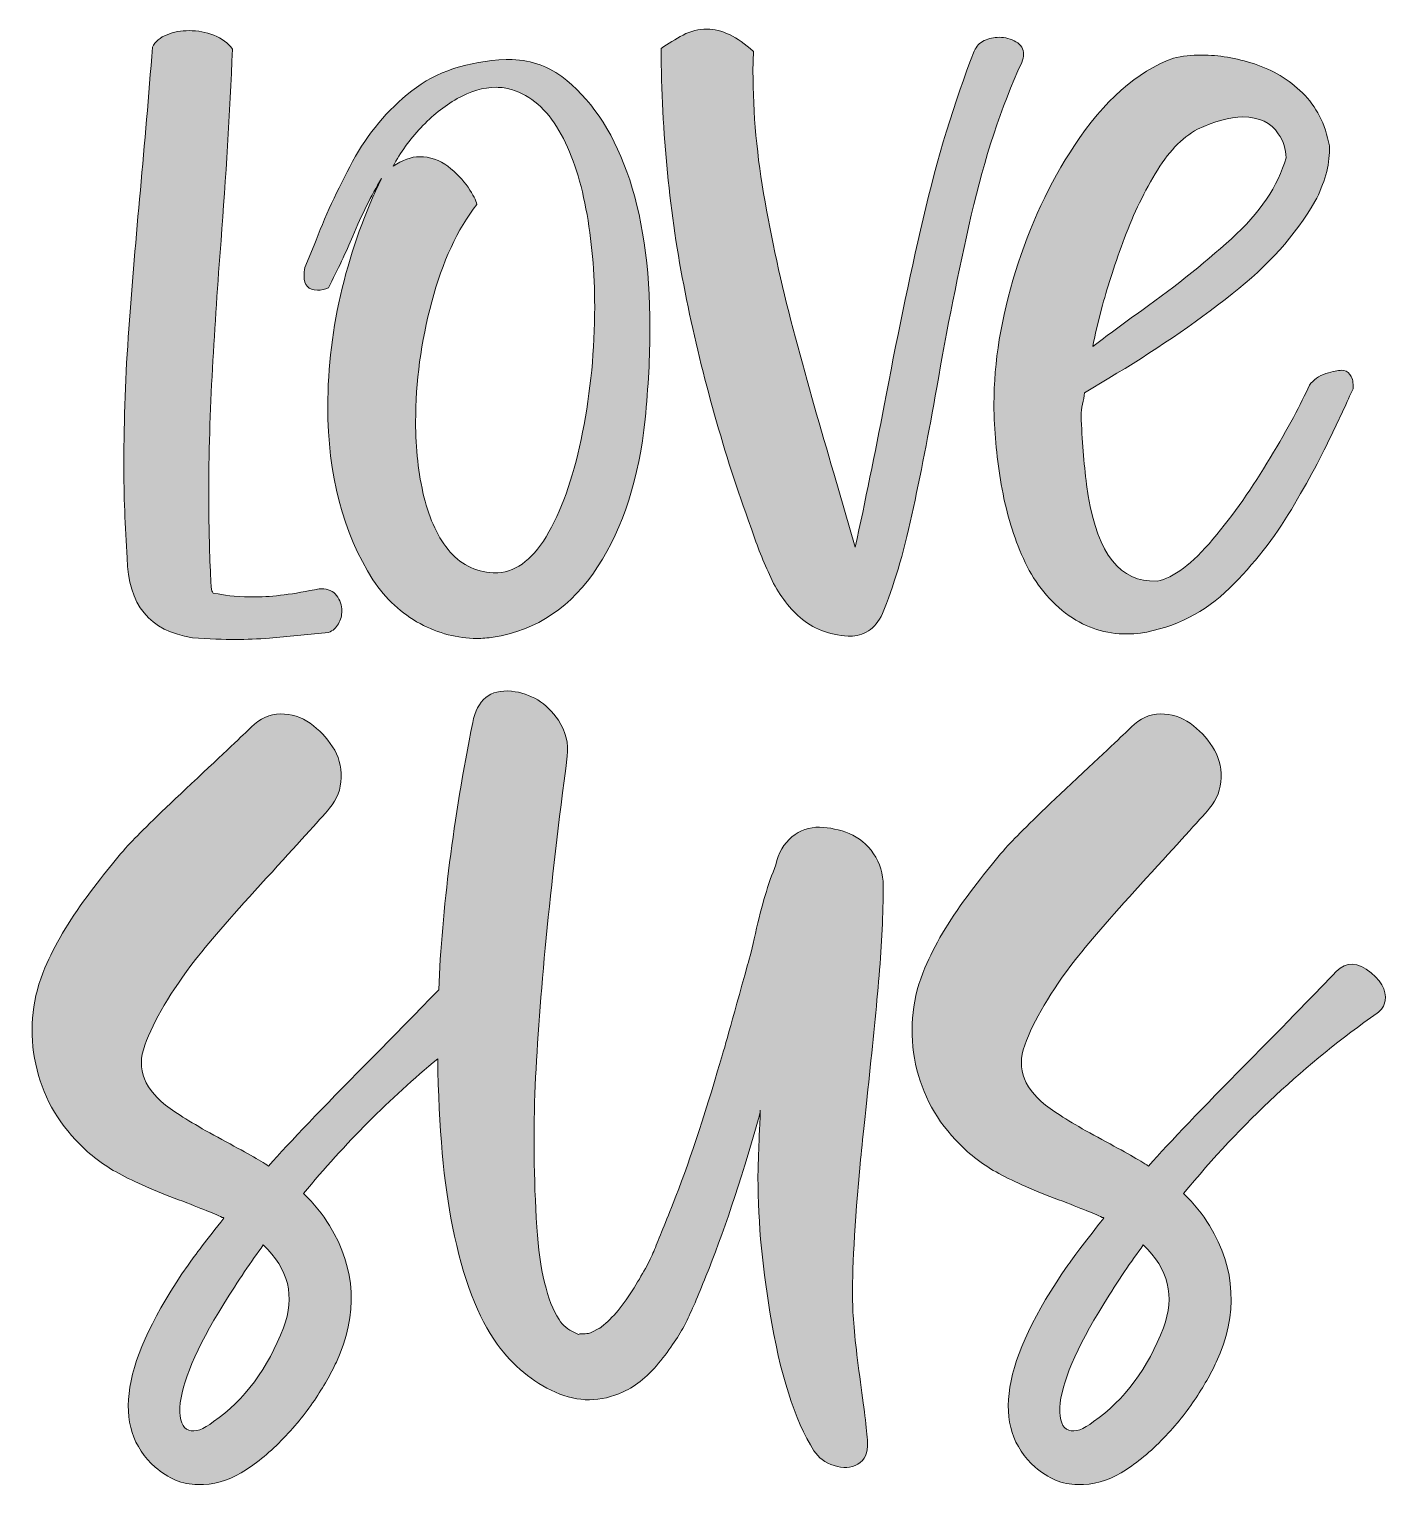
# Model space of a CAD drawing. Header units: inches. Extents: x 221 to 859, y -1029 to -51.
# Drawn here: x 500.2 to 858.8, y -435.2 to -51.2 of the extents above; entities that cross this region are included whole.
import ezdxf

# ---------------------------------------------------------------- set-up
doc = ezdxf.new("R2010")
doc.units = ezdxf.units.IN
doc.header["$MEASUREMENT"] = 0
doc.layers.add('Layer 1', color=7, linetype='Continuous')

# ---------------------------------------------------------------- blocks, each defined once
blk = doc.blocks.new('block 2')
at = {"layer": 'Layer 1', "true_color": 0xffffff}
h = blk.add_hatch(color=7, dxfattribs=at)
h.dxf.hatch_style = 2
edge = h.paths.add_edge_path()
edge.add_spline(control_points=[(543.31, -211.73), (547.68, -212.05), (551.5, -212.21), (554.76, -212.21), (557.56, -212.21), (560.53, -212.08), (563.66, -211.82), (563.66, -211.82), (579.22, -210.36), (579.22, -210.36), (580.39, -209.9), (581.27, -209.13), (581.86, -208.06), (582.45, -206.98), (582.74, -205.86), (582.74, -204.68), (582.74, -203.18), (582.28, -201.83), (581.37, -200.62), (580.46, -199.41), (579.12, -198.81), (577.36, -198.81), (577.36, -198.81), (576.77, -198.81), (576.77, -198.81), (570.05, -200.25), (564.48, -200.96), (560.04, -200.96), (555.8, -200.96), (552.48, -200.7), (550.06, -200.18), (550.06, -200.18), (548.79, -199.99), (548.79, -199.99), (548.53, -199.53), (548.37, -199.12), (548.3, -198.76), (548.24, -198.41), (548.21, -197.96), (548.21, -197.44), (548.21, -196.92), (548.17, -196.27), (548.11, -195.48), (547.78, -188.51), (547.62, -181.59), (547.62, -174.74), (547.62, -163.26), (547.94, -151.91), (548.6, -140.7), (549.25, -129.48), (550, -118.23), (550.85, -106.94), (552.15, -90.44), (553.16, -73.61), (553.88, -56.46), (552.71, -54.83), (551.07, -53.6), (548.99, -52.79), (546.9, -51.97), (544.72, -51.57), (542.43, -51.57), (540.34, -51.57), (538.4, -51.92), (536.61, -52.64), (534.82, -53.36), (533.53, -54.47), (532.75, -55.97), (531.77, -68.75), (530.71, -81.32), (529.57, -93.68), (528.43, -106.05), (527.41, -118.23), (526.53, -130.23), (525.65, -142.23), (525.21, -154.1), (525.21, -165.84), (525.21, -174.19), (525.51, -182.47), (526.09, -190.69), (526.29, -203.02), (532.03, -210.03), (543.31, -211.73)], knot_values=[0, 0, 0, 0, 1, 1, 1, 2, 2, 2, 3, 3, 3, 4, 4, 4, 5, 5, 5, 6, 6, 6, 7, 7, 7, 8, 8, 8, 9, 9, 9, 10, 10, 10, 11, 11, 11, 12, 12, 12, 13, 13, 13, 14, 14, 14, 15, 15, 15, 16, 16, 16, 17, 17, 17, 18, 18, 18, 19, 19, 19, 20, 20, 20, 21, 21, 21, 22, 22, 22, 23, 23, 23, 24, 24, 24, 25, 25, 25, 26, 26, 26, 27, 27, 27, 27], degree=3, periodic=1)
h = blk.add_hatch(color=7, dxfattribs=at)
h.dxf.hatch_style = 2
edge = h.paths.add_edge_path()
edge.add_spline(control_points=[(689.97, -180.61), (689.97, -180.61), (690.95, -183.26), (690.95, -183.26), (692.32, -187.5), (693.98, -191.7), (695.94, -195.88), (697.9, -200.05), (700.49, -203.57), (703.72, -206.44), (706.95, -209.31), (711.17, -210.94), (716.39, -211.33), (716.39, -211.33), (716.88, -211.33), (716.88, -211.33), (718.57, -211.33), (720.19, -210.86), (721.72, -209.92), (723.25, -208.97), (724.48, -207.45), (725.39, -205.37), (728.32, -198.39), (730.92, -189.71), (733.17, -179.34), (735.42, -168.97), (737.62, -157.75), (739.77, -145.69), (742.38, -130.49), (745.41, -115.36), (748.87, -100.29), (752.33, -85.22), (756.76, -71.79), (762.18, -59.98), (762.5, -59.2), (762.67, -58.48), (762.67, -57.83), (762.67, -56.39), (762, -55.28), (760.66, -54.5), (759.32, -53.72), (757.84, -53.33), (756.21, -53.33), (754.84, -53.33), (753.53, -53.62), (752.3, -54.21), (751.06, -54.79), (750.18, -55.71), (749.65, -56.95), (744.37, -70.38), (739.87, -85.14), (736.15, -101.22), (732.43, -117.3), (729.01, -133.72), (725.88, -150.48), (723.4, -163.26), (720.86, -175.72), (718.25, -187.85), (718.25, -187.85), (712.57, -168.29), (712.57, -168.29), (709.05, -156.55), (705.68, -144.64), (702.45, -132.58), (699.22, -120.51), (696.54, -108.56), (694.43, -96.72), (692.3, -84.88), (691.24, -73.38), (691.24, -62.23), (691.24, -62.23), (691.34, -57.04), (691.34, -57.04), (687.04, -53.13), (682.96, -51.17), (679.11, -51.17), (676.9, -51.17), (674.79, -51.7), (672.8, -52.74), (670.81, -53.78), (668.87, -54.96), (666.98, -56.26), (667.11, -78.57), (669.23, -100.01), (673.34, -120.59), (677.45, -141.17), (682.99, -161.18), (689.97, -180.61)], knot_values=[0, 0, 0, 0, 1, 1, 1, 2, 2, 2, 3, 3, 3, 4, 4, 4, 5, 5, 5, 6, 6, 6, 7, 7, 7, 8, 8, 8, 9, 9, 9, 10, 10, 10, 11, 11, 11, 12, 12, 12, 13, 13, 13, 14, 14, 14, 15, 15, 15, 16, 16, 16, 17, 17, 17, 18, 18, 18, 19, 19, 19, 20, 20, 20, 21, 21, 21, 22, 22, 22, 23, 23, 23, 24, 24, 24, 25, 25, 25, 26, 26, 26, 27, 27, 27, 28, 28, 28, 29, 29, 29, 29], degree=3, periodic=1)
h = blk.add_hatch(color=7, dxfattribs=at)
h.dxf.hatch_style = 2
edge = h.paths.add_edge_path()
edge.add_spline(control_points=[(576.29, -120.05), (577.33, -120.05), (578.31, -119.86), (579.22, -119.46), (581.7, -114.57), (583.85, -110.01), (585.68, -105.77), (587.96, -100.16), (590.47, -95.1), (593.21, -90.6), (588.84, -99.47), (585.39, -109.11), (582.84, -119.51), (580.3, -129.92), (579.03, -140.34), (579.03, -150.77), (579.03, -168.78), (583, -184.01), (590.96, -196.46), (594.35, -201.55), (598.5, -205.4), (603.39, -208.01), (608.28, -210.62), (613.27, -211.92), (618.36, -211.92), (619.79, -211.92), (621.23, -211.82), (622.66, -211.63), (634.27, -209.74), (643.47, -203.54), (650.25, -193.04), (657.04, -182.54), (661.21, -169.56), (662.78, -154.1), (663.62, -145.56), (664.05, -137.53), (664.05, -130.03), (664.05, -113.79), (662.03, -100.06), (657.98, -88.84), (653.94, -77.62), (648.2, -69.24), (640.76, -63.7), (636.72, -60.7), (632.02, -59.2), (626.67, -59.2), (626.67, -59.2), (626.09, -59.2), (626.09, -59.2), (615.91, -59.65), (607.61, -62.41), (601.19, -67.46), (594.76, -72.52), (589.56, -78.73), (585.58, -86.1), (581.6, -93.47), (578.21, -100.84), (575.41, -108.21), (575.41, -108.21), (572.96, -114.08), (572.96, -114.08), (572.83, -114.87), (572.76, -115.59), (572.76, -116.24), (572.76, -118.78), (573.94, -120.05), (576.29, -120.05)], knot_values=[0, 0, 0, 0, 1, 1, 1, 2, 2, 2, 3, 3, 3, 4, 4, 4, 5, 5, 5, 6, 6, 6, 7, 7, 7, 8, 8, 8, 9, 9, 9, 10, 10, 10, 11, 11, 11, 12, 12, 12, 13, 13, 13, 14, 14, 14, 15, 15, 15, 16, 16, 16, 17, 17, 17, 18, 18, 18, 19, 19, 19, 20, 20, 20, 21, 21, 21, 22, 22, 22, 22], degree=3, periodic=1)
edge = h.paths.add_edge_path()
edge.add_spline(control_points=[(603.58, -77.2), (606.52, -74.07), (609.71, -71.51), (613.17, -69.52), (616.63, -67.53), (620.05, -66.53), (623.44, -66.53), (624.88, -66.53), (626.25, -66.73), (627.55, -67.12), (632.64, -68.69), (636.8, -72.28), (640.03, -77.88), (643.26, -83.49), (645.64, -90.39), (647.17, -98.58), (648.7, -106.76), (649.47, -115.39), (649.47, -124.45), (649.47, -135.74), (648.41, -146.75), (646.29, -157.47), (644.17, -168.21), (641.2, -176.99), (637.39, -183.84), (633.57, -190.69), (629.09, -194.28), (623.93, -194.6), (623.93, -194.6), (623.64, -194.6), (623.64, -194.6), (618.62, -194.6), (614.52, -192.78), (611.36, -189.13), (608.2, -185.47), (605.88, -180.61), (604.42, -174.55), (602.95, -168.48), (602.21, -161.89), (602.21, -154.78), (602.21, -144.28), (603.63, -133.73), (606.47, -123.13), (609.31, -112.54), (613.27, -103.97), (618.36, -97.45), (618.16, -96.41), (617.39, -94.89), (616.06, -92.9), (614.72, -90.91), (612.94, -89.07), (610.73, -87.37), (608.51, -85.68), (606.03, -84.83), (603.29, -84.83), (601.07, -84.83), (598.72, -85.68), (596.25, -87.37), (598.2, -83.72), (600.65, -80.33), (603.58, -77.2)], knot_values=[0, 0, 0, 0, 1, 1, 1, 2, 2, 2, 3, 3, 3, 4, 4, 4, 5, 5, 5, 6, 6, 6, 7, 7, 7, 8, 8, 8, 9, 9, 9, 10, 10, 10, 11, 11, 11, 12, 12, 12, 13, 13, 13, 14, 14, 14, 15, 15, 15, 16, 16, 16, 17, 17, 17, 18, 18, 18, 19, 19, 19, 20, 20, 20, 20], degree=3, periodic=1)
h = blk.add_hatch(color=7, dxfattribs=at)
h.dxf.hatch_style = 2
edge = h.paths.add_edge_path()
edge.add_spline(control_points=[(754.84, -150.09), (754.84, -150.09), (754.94, -154.2), (754.94, -154.2), (755.2, -160.79), (755.97, -167.31), (757.24, -173.76), (758.51, -180.22), (760.47, -186.27), (763.11, -191.91), (765.75, -197.56), (769.61, -202.24), (774.7, -205.95), (779.27, -209.15), (784.35, -210.75), (789.96, -210.75), (791.14, -210.75), (792.31, -210.68), (793.49, -210.55), (802.75, -208.99), (810.59, -205.02), (817.02, -198.66), (823.44, -192.3), (828.89, -185.38), (833.36, -177.87), (837.82, -170.37), (841.46, -163.59), (844.26, -157.52), (844.26, -157.52), (847.69, -150.28), (847.69, -150.28), (848.73, -147.94), (849.38, -146.53), (849.65, -146.08), (849.65, -146.08), (849.65, -145.39), (849.65, -145.39), (849.65, -144.02), (849.35, -142.98), (848.76, -142.26), (848.18, -141.54), (847.43, -141.19), (846.51, -141.19), (845.67, -141.19), (844.31, -141.48), (842.46, -142.07), (840.6, -142.65), (839.14, -143.66), (838.1, -145.1), (835.88, -150.06), (832.44, -156.45), (827.78, -164.27), (823.11, -172.1), (818.06, -179.26), (812.61, -185.75), (807.17, -192.24), (802.26, -195.94), (797.89, -196.85), (797.89, -196.85), (795.93, -196.76), (795.93, -196.76), (786.93, -196.17), (781.39, -187.69), (779.3, -171.32), (778.58, -165.64), (778.09, -159.58), (777.83, -153.12), (777.83, -152.21), (777.96, -151.21), (778.22, -150.14), (778.48, -149.06), (778.65, -148.07), (778.71, -147.15), (778.71, -147.15), (785.17, -143.24), (785.17, -143.24), (796.65, -136.46), (807.51, -129.05), (817.75, -121.03), (827.14, -113.66), (834.41, -105.54), (839.57, -96.67), (842.11, -91.84), (843.38, -87.24), (843.38, -82.87), (843.38, -82.87), (843.38, -81.99), (843.38, -81.99), (842.27, -76.19), (839.91, -71.52), (836.29, -68), (832.67, -64.48), (828.43, -61.94), (823.57, -60.37), (818.71, -58.81), (814.1, -58.02), (809.73, -58.02), (806.99, -58.02), (804.48, -58.28), (802.19, -58.81), (792.54, -62.39), (783.83, -70.09), (776.07, -81.89), (769.48, -91.87), (764.3, -102.96), (760.52, -115.16), (756.73, -127.36), (754.84, -139), (754.84, -150.09)], knot_values=[0, 0, 0, 0, 1, 1, 1, 2, 2, 2, 3, 3, 3, 4, 4, 4, 5, 5, 5, 6, 6, 6, 7, 7, 7, 8, 8, 8, 9, 9, 9, 10, 10, 10, 11, 11, 11, 12, 12, 12, 13, 13, 13, 14, 14, 14, 15, 15, 15, 16, 16, 16, 17, 17, 17, 18, 18, 18, 19, 19, 19, 20, 20, 20, 21, 21, 21, 22, 22, 22, 23, 23, 23, 24, 24, 24, 25, 25, 25, 26, 26, 26, 27, 27, 27, 28, 28, 28, 29, 29, 29, 30, 30, 30, 31, 31, 31, 32, 32, 32, 33, 33, 33, 34, 34, 34, 35, 35, 35, 36, 36, 36, 36], degree=3, periodic=1)
edge = h.paths.add_edge_path()
edge.add_spline(control_points=[(783.26, -124.94), (784.6, -119.79), (786.46, -113.97), (788.84, -107.48), (791.22, -100.99), (794.06, -94.96), (797.35, -89.38), (800.64, -83.8), (804.38, -79.87), (808.55, -77.59), (813.12, -75.44), (817.1, -74.36), (820.49, -74.36), (824.86, -74.36), (827.99, -75.83), (829.88, -78.76), (831.25, -80.79), (831.94, -82.91), (831.94, -85.12), (829.85, -92.56), (825.04, -99.69), (817.51, -106.5), (809.97, -113.32), (801.51, -120.02), (792.12, -126.61), (788.33, -129.35), (784.62, -132.12), (780.96, -134.92), (781.16, -133.42), (781.92, -130.1), (783.26, -124.94)], knot_values=[0, 0, 0, 0, 1, 1, 1, 2, 2, 2, 3, 3, 3, 4, 4, 4, 5, 5, 5, 6, 6, 6, 7, 7, 7, 8, 8, 8, 9, 9, 9, 10, 10, 10, 10], degree=3, periodic=1)
h = blk.add_hatch(color=7, dxfattribs=at)
h.dxf.hatch_style = 2
edge = h.paths.add_edge_path()
edge.add_spline(control_points=[(512.46, -344.23), (515.61, -347.64), (519.18, -350.46), (523.18, -352.68), (527.18, -354.91), (532.29, -357.21), (538.52, -359.57), (544.74, -361.93), (548.97, -363.63), (551.2, -364.68), (551.2, -364.68), (551.4, -364.68), (551.4, -364.68), (551.4, -364.68), (551.59, -364.88), (551.59, -364.88), (547.14, -370.51), (543.99, -374.64), (542.15, -377.26), (524.59, -402.43), (521.7, -420.2), (533.5, -430.55), (536.91, -433.57), (540.65, -435.11), (544.71, -435.17), (548.77, -435.24), (552.61, -434.19), (556.21, -432.03), (559.82, -429.87), (563.32, -427.04), (566.74, -423.57), (570.14, -420.1), (573.06, -416.56), (575.49, -412.95), (577.91, -409.35), (579.84, -405.97), (581.29, -402.83), (587.05, -390.24), (586.46, -378.25), (579.52, -366.84), (577.68, -363.83), (575.39, -361.01), (572.63, -358.39), (583.57, -345.12), (595.38, -333.28), (608.05, -322.8), (608.34, -341.17), (609.64, -355.93), (611.96, -367.04), (614.71, -380.8), (618.65, -391.16), (623.76, -398.11), (627.95, -403.88), (633.07, -408.11), (639.1, -410.79), (645.13, -413.48), (651.09, -413.45), (656.99, -410.69), (660.53, -409.12), (663.84, -406.37), (666.92, -402.43), (670, -398.5), (672.23, -395.13), (673.61, -392.31), (674.99, -389.49), (676.72, -385.46), (678.82, -380.21), (683.27, -369.33), (687.87, -355.57), (692.58, -338.92), (692.71, -338.66), (692.85, -338.23), (692.98, -337.64), (693.11, -337.05), (693.17, -336.63), (693.17, -336.36), (692.78, -346.59), (692.58, -351.77), (692.58, -351.9), (692.45, -363.96), (693.5, -376.54), (695.73, -389.65), (698.35, -405.91), (702.22, -418.1), (707.33, -426.23), (708.51, -428.06), (710.28, -429.37), (712.64, -430.16), (715, -430.95), (717.1, -430.81), (718.93, -429.77), (720.77, -428.72), (721.62, -426.82), (721.49, -424.06), (721.23, -420.52), (720.54, -414.72), (719.43, -406.66), (718.31, -398.6), (717.69, -392.34), (717.56, -387.88), (717.29, -381.2), (717.88, -369.47), (719.33, -352.68), (719.85, -347.31), (720.67, -339.41), (721.78, -328.99), (722.9, -318.57), (723.82, -309.2), (724.54, -300.87), (725.26, -292.55), (725.62, -284.65), (725.62, -277.17), (725.62, -274.03), (724.76, -271.21), (723.06, -268.72), (721.36, -266.23), (719.23, -264.46), (716.67, -263.41), (714.12, -262.36), (711.49, -261.81), (708.81, -261.74), (706.12, -261.67), (703.69, -262.52), (701.53, -264.3), (699.37, -266.06), (697.96, -268.52), (697.3, -271.67), (696.25, -274.16), (695.3, -276.85), (694.45, -279.73), (693.6, -282.62), (692.75, -285.96), (691.9, -289.76), (691.04, -293.56), (690.35, -296.32), (689.83, -298.02), (685.63, -313.23), (683.27, -321.61), (682.75, -323.19), (678.29, -338.53), (674.1, -351.11), (670.17, -360.94), (667.81, -366.84), (666.1, -371.07), (665.06, -373.63), (664, -376.18), (662.11, -379.66), (659.35, -384.05), (656.6, -388.44), (653.71, -391.75), (650.7, -393.98), (650.7, -393.98), (650.9, -393.78), (650.9, -393.78), (650.9, -393.78), (648.34, -395.16), (648.34, -395.16), (648.08, -395.29), (647.62, -395.35), (646.96, -395.35), (646.96, -395.35), (646.18, -395.35), (646.18, -395.35), (645.91, -395.35), (645.72, -395.35), (645.59, -395.35), (645.59, -395.35), (645.19, -395.55), (645.19, -395.55), (645.19, -395.55), (644.01, -394.96), (644.01, -394.96), (642.44, -394.31), (641.13, -393.19), (640.08, -391.62), (636.93, -386.77), (634.97, -378.64), (634.18, -367.24), (633.4, -354.26), (633.26, -341.8), (633.79, -329.87), (634.84, -306.93), (637.65, -277.96), (642.24, -242.96), (642.64, -239.68), (641.85, -236.54), (639.88, -233.52), (636.74, -228.93), (632.61, -226.38), (627.5, -225.85), (621.86, -225.33), (618.45, -228.08), (617.27, -234.11), (612.15, -259.83), (609.18, -283.32), (608.3, -304.63), (603.57, -309.53), (597.14, -316.09), (588.95, -324.37), (577.68, -335.77), (569.16, -344.69), (563.39, -351.11), (561.16, -349.67), (557.07, -347.34), (551.1, -344.13), (545.13, -340.92), (540.58, -338.2), (537.43, -335.97), (530.62, -331.12), (528.39, -325.55), (530.75, -319.26), (533.11, -312.7), (537.56, -305.16), (544.12, -296.64), (548.32, -291.4), (554.54, -284.25), (562.8, -275.21), (571.06, -266.16), (576.63, -260), (579.52, -256.72), (581.48, -254.36), (582.5, -251.68), (582.56, -248.66), (582.63, -245.65), (581.88, -242.93), (580.3, -240.5), (578.73, -238.08), (576.76, -236.01), (574.4, -234.31), (572.04, -232.61), (569.42, -231.79), (566.54, -231.85), (563.65, -231.92), (561.1, -233.06), (558.87, -235.29), (557.69, -236.47), (552.94, -240.96), (544.61, -248.76), (536.29, -256.56), (530.58, -262.07), (527.5, -265.28), (524.42, -268.49), (520.43, -273.41), (515.51, -280.03), (510.59, -286.65), (506.89, -292.91), (504.4, -298.8), (501.12, -306.54), (500.21, -314.5), (501.65, -322.7), (503.09, -330.89), (506.69, -338.07), (512.46, -344.23)], knot_values=[0, 0, 0, 0, 1, 1, 1, 2, 2, 2, 3, 3, 3, 4, 4, 4, 5, 5, 5, 6, 6, 6, 7, 7, 7, 8, 8, 8, 9, 9, 9, 10, 10, 10, 11, 11, 11, 12, 12, 12, 13, 13, 13, 14, 14, 14, 15, 15, 15, 16, 16, 16, 17, 17, 17, 18, 18, 18, 19, 19, 19, 20, 20, 20, 21, 21, 21, 22, 22, 22, 23, 23, 23, 24, 24, 24, 25, 25, 25, 26, 26, 26, 27, 27, 27, 28, 28, 28, 29, 29, 29, 30, 30, 30, 31, 31, 31, 32, 32, 32, 33, 33, 33, 34, 34, 34, 35, 35, 35, 36, 36, 36, 37, 37, 37, 38, 38, 38, 39, 39, 39, 40, 40, 40, 41, 41, 41, 42, 42, 42, 43, 43, 43, 44, 44, 44, 45, 45, 45, 46, 46, 46, 47, 47, 47, 48, 48, 48, 49, 49, 49, 50, 50, 50, 51, 51, 51, 52, 52, 52, 53, 53, 53, 54, 54, 54, 55, 55, 55, 56, 56, 56, 57, 57, 57, 58, 58, 58, 59, 59, 59, 60, 60, 60, 61, 61, 61, 62, 62, 62, 63, 63, 63, 64, 64, 64, 65, 65, 65, 66, 66, 66, 67, 67, 67, 68, 68, 68, 69, 69, 69, 70, 70, 70, 71, 71, 71, 72, 72, 72, 73, 73, 73, 74, 74, 74, 75, 75, 75, 76, 76, 76, 77, 77, 77, 78, 78, 78, 79, 79, 79, 80, 80, 80, 81, 81, 81, 82, 82, 82, 83, 83, 83, 84, 84, 84, 84], degree=3, periodic=1)
edge = h.paths.add_edge_path()
edge.add_spline(control_points=[(567.32, -393.78), (563.26, -404.53), (557.1, -412.79), (548.84, -418.56), (546.22, -420.65), (544.05, -421.41), (542.35, -420.82), (540.65, -420.23), (539.86, -418.23), (539.99, -414.82), (540.38, -408.4), (544.25, -399.29), (551.59, -387.49), (555.39, -381.33), (558.87, -376.15), (562.02, -371.95), (568.7, -378.25), (570.47, -385.52), (567.32, -393.78)], knot_values=[0, 0, 0, 0, 1, 1, 1, 2, 2, 2, 3, 3, 3, 4, 4, 4, 5, 5, 5, 6, 6, 6, 6], degree=3, periodic=1)
h = blk.add_hatch(color=7, dxfattribs=at)
h.dxf.hatch_style = 2
edge = h.paths.add_edge_path()
edge.add_spline(control_points=[(854.42, -300.18), (850.88, -297.17), (847.8, -297.04), (845.18, -299.79), (840.46, -304.77), (832.46, -312.96), (821.19, -324.37), (809.91, -335.77), (801.39, -344.69), (795.62, -351.11), (793.39, -349.67), (789.3, -347.34), (783.33, -344.13), (777.37, -340.92), (772.81, -338.2), (769.67, -335.97), (762.85, -331.12), (760.62, -325.55), (762.98, -319.26), (765.34, -312.7), (769.8, -305.16), (776.35, -296.64), (780.55, -291.4), (786.77, -284.25), (795.03, -275.21), (803.29, -266.16), (808.86, -260), (811.75, -256.72), (813.71, -254.36), (814.73, -251.68), (814.8, -248.66), (814.86, -245.65), (814.11, -242.93), (812.53, -240.5), (810.96, -238.08), (808.99, -236.01), (806.63, -234.31), (804.27, -232.61), (801.65, -231.79), (798.77, -231.85), (795.88, -231.92), (793.33, -233.06), (791.1, -235.29), (789.92, -236.47), (785.17, -240.96), (776.84, -248.76), (768.52, -256.56), (762.81, -262.07), (759.74, -265.28), (756.65, -268.49), (752.66, -273.41), (747.74, -280.03), (742.82, -286.65), (739.12, -292.91), (736.63, -298.8), (733.36, -306.54), (732.44, -314.5), (733.88, -322.7), (735.32, -330.89), (738.93, -338.07), (744.69, -344.23), (747.84, -347.64), (751.41, -350.46), (755.41, -352.68), (759.41, -354.91), (764.52, -357.21), (770.75, -359.57), (776.97, -361.93), (781.2, -363.63), (783.43, -364.68), (783.43, -364.68), (783.63, -364.68), (783.63, -364.68), (783.63, -364.68), (783.82, -364.88), (783.82, -364.88), (779.37, -370.51), (776.22, -374.64), (774.38, -377.26), (756.82, -402.43), (753.94, -420.2), (765.73, -430.55), (769.14, -433.57), (772.88, -435.11), (776.94, -435.17), (781, -435.24), (784.84, -434.19), (788.44, -432.03), (792.05, -429.87), (795.56, -427.04), (798.97, -423.57), (802.37, -420.1), (805.29, -416.56), (807.72, -412.95), (810.14, -409.35), (812.07, -405.97), (813.52, -402.83), (819.28, -390.24), (818.69, -378.25), (811.75, -366.84), (809.91, -363.83), (807.62, -361.01), (804.87, -358.39), (820.2, -339.77), (837.24, -323.91), (855.99, -310.8), (856.91, -310.15), (857.5, -309.42), (857.76, -308.64), (858.81, -305.75), (857.69, -302.93), (854.42, -300.18)], knot_values=[0, 0, 0, 0, 1, 1, 1, 2, 2, 2, 3, 3, 3, 4, 4, 4, 5, 5, 5, 6, 6, 6, 7, 7, 7, 8, 8, 8, 9, 9, 9, 10, 10, 10, 11, 11, 11, 12, 12, 12, 13, 13, 13, 14, 14, 14, 15, 15, 15, 16, 16, 16, 17, 17, 17, 18, 18, 18, 19, 19, 19, 20, 20, 20, 21, 21, 21, 22, 22, 22, 23, 23, 23, 24, 24, 24, 25, 25, 25, 26, 26, 26, 27, 27, 27, 28, 28, 28, 29, 29, 29, 30, 30, 30, 31, 31, 31, 32, 32, 32, 33, 33, 33, 34, 34, 34, 35, 35, 35, 36, 36, 36, 37, 37, 37, 37], degree=3, periodic=1)
edge = h.paths.add_edge_path()
edge.add_spline(control_points=[(799.56, -393.78), (795.49, -404.53), (789.33, -412.79), (781.07, -418.56), (778.45, -420.65), (776.28, -421.41), (774.58, -420.82), (772.88, -420.23), (772.09, -418.23), (772.22, -414.82), (772.62, -408.4), (776.48, -399.29), (783.82, -387.49), (787.62, -381.33), (791.1, -376.15), (794.25, -371.95), (800.93, -378.25), (802.7, -385.52), (799.56, -393.78)], knot_values=[0, 0, 0, 0, 1, 1, 1, 2, 2, 2, 3, 3, 3, 4, 4, 4, 5, 5, 5, 6, 6, 6, 6], degree=3, periodic=1)
at = {"layer": 'Layer 1', "lineweight": 0}
for points, knots in [([(543.31, -211.73), (547.68, -212.05), (551.5, -212.21), (554.76, -212.21), (557.56, -212.21), (560.53, -212.08), (563.66, -211.82), (563.66, -211.82), (579.22, -210.36), (579.22, -210.36), (580.39, -209.9), (581.27, -209.13), (581.86, -208.06), (582.45, -206.98), (582.74, -205.86), (582.74, -204.68), (582.74, -203.18), (582.28, -201.83), (581.37, -200.62), (580.46, -199.41), (579.12, -198.81), (577.36, -198.81), (577.36, -198.81), (576.77, -198.81), (576.77, -198.81), (570.05, -200.25), (564.48, -200.96), (560.04, -200.96), (555.8, -200.96), (552.48, -200.7), (550.06, -200.18), (550.06, -200.18), (548.79, -199.99), (548.79, -199.99), (548.53, -199.53), (548.37, -199.12), (548.3, -198.76), (548.24, -198.41), (548.21, -197.96), (548.21, -197.44), (548.21, -196.92), (548.17, -196.27), (548.11, -195.48), (547.78, -188.51), (547.62, -181.59), (547.62, -174.74), (547.62, -163.26), (547.94, -151.91), (548.6, -140.7), (549.25, -129.48), (550, -118.23), (550.85, -106.94), (552.15, -90.44), (553.16, -73.61), (553.88, -56.46), (552.71, -54.83), (551.07, -53.6), (548.99, -52.79), (546.9, -51.97), (544.72, -51.57), (542.43, -51.57), (540.34, -51.57), (538.4, -51.92), (536.61, -52.64), (534.82, -53.36), (533.53, -54.47), (532.75, -55.97), (531.77, -68.75), (530.71, -81.32), (529.57, -93.68), (528.43, -106.05), (527.41, -118.23), (526.53, -130.23), (525.65, -142.23), (525.21, -154.1), (525.21, -165.84), (525.21, -174.19), (525.51, -182.47), (526.09, -190.69), (526.29, -203.02), (532.03, -210.03), (543.31, -211.73)], [0, 0, 0, 0, 1, 1, 1, 2, 2, 2, 3, 3, 3, 4, 4, 4, 5, 5, 5, 6, 6, 6, 7, 7, 7, 8, 8, 8, 9, 9, 9, 10, 10, 10, 11, 11, 11, 12, 12, 12, 13, 13, 13, 14, 14, 14, 15, 15, 15, 16, 16, 16, 17, 17, 17, 18, 18, 18, 19, 19, 19, 20, 20, 20, 21, 21, 21, 22, 22, 22, 23, 23, 23, 24, 24, 24, 25, 25, 25, 26, 26, 26, 27, 27, 27, 27]), ([(689.97, -180.61), (689.97, -180.61), (690.95, -183.26), (690.95, -183.26), (692.32, -187.5), (693.98, -191.7), (695.94, -195.88), (697.9, -200.05), (700.49, -203.57), (703.72, -206.44), (706.95, -209.31), (711.17, -210.94), (716.39, -211.33), (716.39, -211.33), (716.88, -211.33), (716.88, -211.33), (718.57, -211.33), (720.19, -210.86), (721.72, -209.92), (723.25, -208.97), (724.48, -207.45), (725.39, -205.37), (728.32, -198.39), (730.92, -189.71), (733.17, -179.34), (735.42, -168.97), (737.62, -157.75), (739.77, -145.69), (742.38, -130.49), (745.41, -115.36), (748.87, -100.29), (752.33, -85.22), (756.76, -71.79), (762.18, -59.98), (762.5, -59.2), (762.67, -58.48), (762.67, -57.83), (762.67, -56.39), (762, -55.28), (760.66, -54.5), (759.32, -53.72), (757.84, -53.33), (756.21, -53.33), (754.84, -53.33), (753.53, -53.62), (752.3, -54.21), (751.06, -54.79), (750.18, -55.71), (749.65, -56.95), (744.37, -70.38), (739.87, -85.14), (736.15, -101.22), (732.43, -117.3), (729.01, -133.72), (725.88, -150.48), (723.4, -163.26), (720.86, -175.72), (718.25, -187.85), (718.25, -187.85), (712.57, -168.29), (712.57, -168.29), (709.05, -156.55), (705.68, -144.64), (702.45, -132.58), (699.22, -120.51), (696.54, -108.56), (694.43, -96.72), (692.3, -84.88), (691.24, -73.38), (691.24, -62.23), (691.24, -62.23), (691.34, -57.04), (691.34, -57.04), (687.04, -53.13), (682.96, -51.17), (679.11, -51.17), (676.9, -51.17), (674.79, -51.7), (672.8, -52.74), (670.81, -53.78), (668.87, -54.96), (666.98, -56.26), (667.11, -78.57), (669.23, -100.01), (673.34, -120.59), (677.45, -141.17), (682.99, -161.18), (689.97, -180.61)], [0, 0, 0, 0, 1, 1, 1, 2, 2, 2, 3, 3, 3, 4, 4, 4, 5, 5, 5, 6, 6, 6, 7, 7, 7, 8, 8, 8, 9, 9, 9, 10, 10, 10, 11, 11, 11, 12, 12, 12, 13, 13, 13, 14, 14, 14, 15, 15, 15, 16, 16, 16, 17, 17, 17, 18, 18, 18, 19, 19, 19, 20, 20, 20, 21, 21, 21, 22, 22, 22, 23, 23, 23, 24, 24, 24, 25, 25, 25, 26, 26, 26, 27, 27, 27, 28, 28, 28, 29, 29, 29, 29]), ([(576.29, -120.05), (577.33, -120.05), (578.31, -119.86), (579.22, -119.46), (581.7, -114.57), (583.85, -110.01), (585.68, -105.77), (587.96, -100.16), (590.47, -95.1), (593.21, -90.6), (588.84, -99.47), (585.39, -109.11), (582.84, -119.51), (580.3, -129.92), (579.03, -140.34), (579.03, -150.77), (579.03, -168.78), (583, -184.01), (590.96, -196.46), (594.35, -201.55), (598.5, -205.4), (603.39, -208.01), (608.28, -210.62), (613.27, -211.92), (618.36, -211.92), (619.79, -211.92), (621.23, -211.82), (622.66, -211.63), (634.27, -209.74), (643.47, -203.54), (650.25, -193.04), (657.04, -182.54), (661.21, -169.56), (662.78, -154.1), (663.62, -145.56), (664.05, -137.53), (664.05, -130.03), (664.05, -113.79), (662.03, -100.06), (657.98, -88.84), (653.94, -77.62), (648.2, -69.24), (640.76, -63.7), (636.72, -60.7), (632.02, -59.2), (626.67, -59.2), (626.67, -59.2), (626.09, -59.2), (626.09, -59.2), (615.91, -59.65), (607.61, -62.41), (601.19, -67.46), (594.76, -72.52), (589.56, -78.73), (585.58, -86.1), (581.6, -93.47), (578.21, -100.84), (575.41, -108.21), (575.41, -108.21), (572.96, -114.08), (572.96, -114.08), (572.83, -114.87), (572.76, -115.59), (572.76, -116.24), (572.76, -118.78), (573.94, -120.05), (576.29, -120.05)], [0, 0, 0, 0, 1, 1, 1, 2, 2, 2, 3, 3, 3, 4, 4, 4, 5, 5, 5, 6, 6, 6, 7, 7, 7, 8, 8, 8, 9, 9, 9, 10, 10, 10, 11, 11, 11, 12, 12, 12, 13, 13, 13, 14, 14, 14, 15, 15, 15, 16, 16, 16, 17, 17, 17, 18, 18, 18, 19, 19, 19, 20, 20, 20, 21, 21, 21, 22, 22, 22, 22]), ([(754.84, -150.09), (754.84, -150.09), (754.94, -154.2), (754.94, -154.2), (755.2, -160.79), (755.97, -167.31), (757.24, -173.76), (758.51, -180.22), (760.47, -186.27), (763.11, -191.91), (765.75, -197.56), (769.61, -202.24), (774.7, -205.95), (779.27, -209.15), (784.35, -210.75), (789.96, -210.75), (791.14, -210.75), (792.31, -210.68), (793.49, -210.55), (802.75, -208.99), (810.59, -205.02), (817.02, -198.66), (823.44, -192.3), (828.89, -185.38), (833.36, -177.87), (837.82, -170.37), (841.46, -163.59), (844.26, -157.52), (844.26, -157.52), (847.69, -150.28), (847.69, -150.28), (848.73, -147.94), (849.38, -146.53), (849.65, -146.08), (849.65, -146.08), (849.65, -145.39), (849.65, -145.39), (849.65, -144.02), (849.35, -142.98), (848.76, -142.26), (848.18, -141.54), (847.43, -141.19), (846.51, -141.19), (845.67, -141.19), (844.31, -141.48), (842.46, -142.07), (840.6, -142.65), (839.14, -143.66), (838.1, -145.1), (835.88, -150.06), (832.44, -156.45), (827.78, -164.27), (823.11, -172.1), (818.06, -179.26), (812.61, -185.75), (807.17, -192.24), (802.26, -195.94), (797.89, -196.85), (797.89, -196.85), (795.93, -196.76), (795.93, -196.76), (786.93, -196.17), (781.39, -187.69), (779.3, -171.32), (778.58, -165.64), (778.09, -159.58), (777.83, -153.12), (777.83, -152.21), (777.96, -151.21), (778.22, -150.14), (778.48, -149.06), (778.65, -148.07), (778.71, -147.15), (778.71, -147.15), (785.17, -143.24), (785.17, -143.24), (796.65, -136.46), (807.51, -129.05), (817.75, -121.03), (827.14, -113.66), (834.41, -105.54), (839.57, -96.67), (842.11, -91.84), (843.38, -87.24), (843.38, -82.87), (843.38, -82.87), (843.38, -81.99), (843.38, -81.99), (842.27, -76.19), (839.91, -71.52), (836.29, -68), (832.67, -64.48), (828.43, -61.94), (823.57, -60.37), (818.71, -58.81), (814.1, -58.02), (809.73, -58.02), (806.99, -58.02), (804.48, -58.28), (802.19, -58.81), (792.54, -62.39), (783.83, -70.09), (776.07, -81.89), (769.48, -91.87), (764.3, -102.96), (760.52, -115.16), (756.73, -127.36), (754.84, -139), (754.84, -150.09)], [0, 0, 0, 0, 1, 1, 1, 2, 2, 2, 3, 3, 3, 4, 4, 4, 5, 5, 5, 6, 6, 6, 7, 7, 7, 8, 8, 8, 9, 9, 9, 10, 10, 10, 11, 11, 11, 12, 12, 12, 13, 13, 13, 14, 14, 14, 15, 15, 15, 16, 16, 16, 17, 17, 17, 18, 18, 18, 19, 19, 19, 20, 20, 20, 21, 21, 21, 22, 22, 22, 23, 23, 23, 24, 24, 24, 25, 25, 25, 26, 26, 26, 27, 27, 27, 28, 28, 28, 29, 29, 29, 30, 30, 30, 31, 31, 31, 32, 32, 32, 33, 33, 33, 34, 34, 34, 35, 35, 35, 36, 36, 36, 36]), ([(603.58, -77.2), (606.52, -74.07), (609.71, -71.51), (613.17, -69.52), (616.63, -67.53), (620.05, -66.53), (623.44, -66.53), (624.88, -66.53), (626.25, -66.73), (627.55, -67.12), (632.64, -68.69), (636.8, -72.28), (640.03, -77.88), (643.26, -83.49), (645.64, -90.39), (647.17, -98.58), (648.7, -106.76), (649.47, -115.39), (649.47, -124.45), (649.47, -135.74), (648.41, -146.75), (646.29, -157.47), (644.17, -168.21), (641.2, -176.99), (637.39, -183.84), (633.57, -190.69), (629.09, -194.28), (623.93, -194.6), (623.93, -194.6), (623.64, -194.6), (623.64, -194.6), (618.62, -194.6), (614.52, -192.78), (611.36, -189.13), (608.2, -185.47), (605.88, -180.61), (604.42, -174.55), (602.95, -168.48), (602.21, -161.89), (602.21, -154.78), (602.21, -144.28), (603.63, -133.73), (606.47, -123.13), (609.31, -112.54), (613.27, -103.97), (618.36, -97.45), (618.16, -96.41), (617.39, -94.89), (616.06, -92.9), (614.72, -90.91), (612.94, -89.07), (610.73, -87.37), (608.51, -85.68), (606.03, -84.83), (603.29, -84.83), (601.07, -84.83), (598.72, -85.68), (596.25, -87.37), (598.2, -83.72), (600.65, -80.33), (603.58, -77.2)], [0, 0, 0, 0, 1, 1, 1, 2, 2, 2, 3, 3, 3, 4, 4, 4, 5, 5, 5, 6, 6, 6, 7, 7, 7, 8, 8, 8, 9, 9, 9, 10, 10, 10, 11, 11, 11, 12, 12, 12, 13, 13, 13, 14, 14, 14, 15, 15, 15, 16, 16, 16, 17, 17, 17, 18, 18, 18, 19, 19, 19, 20, 20, 20, 20]), ([(783.26, -124.94), (784.6, -119.79), (786.46, -113.97), (788.84, -107.48), (791.22, -100.99), (794.06, -94.96), (797.35, -89.38), (800.64, -83.8), (804.38, -79.87), (808.55, -77.59), (813.12, -75.44), (817.1, -74.36), (820.49, -74.36), (824.86, -74.36), (827.99, -75.83), (829.88, -78.76), (831.25, -80.79), (831.94, -82.91), (831.94, -85.12), (829.85, -92.56), (825.04, -99.69), (817.51, -106.5), (809.97, -113.32), (801.51, -120.02), (792.12, -126.61), (788.33, -129.35), (784.62, -132.12), (780.96, -134.92), (781.16, -133.42), (781.92, -130.1), (783.26, -124.94)], [0, 0, 0, 0, 1, 1, 1, 2, 2, 2, 3, 3, 3, 4, 4, 4, 5, 5, 5, 6, 6, 6, 7, 7, 7, 8, 8, 8, 9, 9, 9, 10, 10, 10, 10]), ([(512.46, -344.23), (515.61, -347.64), (519.18, -350.46), (523.18, -352.68), (527.18, -354.91), (532.29, -357.21), (538.52, -359.57), (544.74, -361.93), (548.97, -363.63), (551.2, -364.68), (551.2, -364.68), (551.4, -364.68), (551.4, -364.68), (551.4, -364.68), (551.59, -364.88), (551.59, -364.88), (547.14, -370.51), (543.99, -374.64), (542.15, -377.26), (524.59, -402.43), (521.7, -420.2), (533.5, -430.55), (536.91, -433.57), (540.65, -435.11), (544.71, -435.17), (548.77, -435.24), (552.61, -434.19), (556.21, -432.03), (559.82, -429.87), (563.32, -427.04), (566.74, -423.57), (570.14, -420.1), (573.06, -416.56), (575.49, -412.95), (577.91, -409.35), (579.84, -405.97), (581.29, -402.83), (587.05, -390.24), (586.46, -378.25), (579.52, -366.84), (577.68, -363.83), (575.39, -361.01), (572.63, -358.39), (583.57, -345.12), (595.38, -333.28), (608.05, -322.8), (608.34, -341.17), (609.64, -355.93), (611.96, -367.04), (614.71, -380.8), (618.65, -391.16), (623.76, -398.11), (627.95, -403.88), (633.07, -408.11), (639.1, -410.79), (645.13, -413.48), (651.09, -413.45), (656.99, -410.69), (660.53, -409.12), (663.84, -406.37), (666.92, -402.43), (670, -398.5), (672.23, -395.13), (673.61, -392.31), (674.99, -389.49), (676.72, -385.46), (678.82, -380.21), (683.27, -369.33), (687.87, -355.57), (692.58, -338.92), (692.71, -338.66), (692.85, -338.23), (692.98, -337.64), (693.11, -337.05), (693.17, -336.63), (693.17, -336.36), (692.78, -346.59), (692.58, -351.77), (692.58, -351.9), (692.45, -363.96), (693.5, -376.54), (695.73, -389.65), (698.35, -405.91), (702.22, -418.1), (707.33, -426.23), (708.51, -428.06), (710.28, -429.37), (712.64, -430.16), (715, -430.95), (717.1, -430.81), (718.93, -429.77), (720.77, -428.72), (721.62, -426.82), (721.49, -424.06), (721.23, -420.52), (720.54, -414.72), (719.43, -406.66), (718.31, -398.6), (717.69, -392.34), (717.56, -387.88), (717.29, -381.2), (717.88, -369.47), (719.33, -352.68), (719.85, -347.31), (720.67, -339.41), (721.78, -328.99), (722.9, -318.57), (723.82, -309.2), (724.54, -300.87), (725.26, -292.55), (725.62, -284.65), (725.62, -277.17), (725.62, -274.03), (724.76, -271.21), (723.06, -268.72), (721.36, -266.23), (719.23, -264.46), (716.67, -263.41), (714.12, -262.36), (711.49, -261.81), (708.81, -261.74), (706.12, -261.67), (703.69, -262.52), (701.53, -264.3), (699.37, -266.06), (697.96, -268.52), (697.3, -271.67), (696.25, -274.16), (695.3, -276.85), (694.45, -279.73), (693.6, -282.62), (692.75, -285.96), (691.9, -289.76), (691.04, -293.56), (690.35, -296.32), (689.83, -298.02), (685.63, -313.23), (683.27, -321.61), (682.75, -323.19), (678.29, -338.53), (674.1, -351.11), (670.17, -360.94), (667.81, -366.84), (666.1, -371.07), (665.06, -373.63), (664, -376.18), (662.11, -379.66), (659.35, -384.05), (656.6, -388.44), (653.71, -391.75), (650.7, -393.98), (650.7, -393.98), (650.9, -393.78), (650.9, -393.78), (650.9, -393.78), (648.34, -395.16), (648.34, -395.16), (648.08, -395.29), (647.62, -395.35), (646.96, -395.35), (646.96, -395.35), (646.18, -395.35), (646.18, -395.35), (645.91, -395.35), (645.72, -395.35), (645.59, -395.35), (645.59, -395.35), (645.19, -395.55), (645.19, -395.55), (645.19, -395.55), (644.01, -394.96), (644.01, -394.96), (642.44, -394.31), (641.13, -393.19), (640.08, -391.62), (636.93, -386.77), (634.97, -378.64), (634.18, -367.24), (633.4, -354.26), (633.26, -341.8), (633.79, -329.87), (634.84, -306.93), (637.65, -277.96), (642.24, -242.96), (642.64, -239.68), (641.85, -236.54), (639.88, -233.52), (636.74, -228.93), (632.61, -226.38), (627.5, -225.85), (621.86, -225.33), (618.45, -228.08), (617.27, -234.11), (612.15, -259.83), (609.18, -283.32), (608.3, -304.63), (603.57, -309.53), (597.14, -316.09), (588.95, -324.37), (577.68, -335.77), (569.16, -344.69), (563.39, -351.11), (561.16, -349.67), (557.07, -347.34), (551.1, -344.13), (545.13, -340.92), (540.58, -338.2), (537.43, -335.97), (530.62, -331.12), (528.39, -325.55), (530.75, -319.26), (533.11, -312.7), (537.56, -305.16), (544.12, -296.64), (548.32, -291.4), (554.54, -284.25), (562.8, -275.21), (571.06, -266.16), (576.63, -260), (579.52, -256.72), (581.48, -254.36), (582.5, -251.68), (582.56, -248.66), (582.63, -245.65), (581.88, -242.93), (580.3, -240.5), (578.73, -238.08), (576.76, -236.01), (574.4, -234.31), (572.04, -232.61), (569.42, -231.79), (566.54, -231.85), (563.65, -231.92), (561.1, -233.06), (558.87, -235.29), (557.69, -236.47), (552.94, -240.96), (544.61, -248.76), (536.29, -256.56), (530.58, -262.07), (527.5, -265.28), (524.42, -268.49), (520.43, -273.41), (515.51, -280.03), (510.59, -286.65), (506.89, -292.91), (504.4, -298.8), (501.12, -306.54), (500.21, -314.5), (501.65, -322.7), (503.09, -330.89), (506.69, -338.07), (512.46, -344.23)], [0, 0, 0, 0, 1, 1, 1, 2, 2, 2, 3, 3, 3, 4, 4, 4, 5, 5, 5, 6, 6, 6, 7, 7, 7, 8, 8, 8, 9, 9, 9, 10, 10, 10, 11, 11, 11, 12, 12, 12, 13, 13, 13, 14, 14, 14, 15, 15, 15, 16, 16, 16, 17, 17, 17, 18, 18, 18, 19, 19, 19, 20, 20, 20, 21, 21, 21, 22, 22, 22, 23, 23, 23, 24, 24, 24, 25, 25, 25, 26, 26, 26, 27, 27, 27, 28, 28, 28, 29, 29, 29, 30, 30, 30, 31, 31, 31, 32, 32, 32, 33, 33, 33, 34, 34, 34, 35, 35, 35, 36, 36, 36, 37, 37, 37, 38, 38, 38, 39, 39, 39, 40, 40, 40, 41, 41, 41, 42, 42, 42, 43, 43, 43, 44, 44, 44, 45, 45, 45, 46, 46, 46, 47, 47, 47, 48, 48, 48, 49, 49, 49, 50, 50, 50, 51, 51, 51, 52, 52, 52, 53, 53, 53, 54, 54, 54, 55, 55, 55, 56, 56, 56, 57, 57, 57, 58, 58, 58, 59, 59, 59, 60, 60, 60, 61, 61, 61, 62, 62, 62, 63, 63, 63, 64, 64, 64, 65, 65, 65, 66, 66, 66, 67, 67, 67, 68, 68, 68, 69, 69, 69, 70, 70, 70, 71, 71, 71, 72, 72, 72, 73, 73, 73, 74, 74, 74, 75, 75, 75, 76, 76, 76, 77, 77, 77, 78, 78, 78, 79, 79, 79, 80, 80, 80, 81, 81, 81, 82, 82, 82, 83, 83, 83, 84, 84, 84, 84]), ([(854.42, -300.18), (850.88, -297.17), (847.8, -297.04), (845.18, -299.79), (840.46, -304.77), (832.46, -312.96), (821.19, -324.37), (809.91, -335.77), (801.39, -344.69), (795.62, -351.11), (793.39, -349.67), (789.3, -347.34), (783.33, -344.13), (777.37, -340.92), (772.81, -338.2), (769.67, -335.97), (762.85, -331.12), (760.62, -325.55), (762.98, -319.26), (765.34, -312.7), (769.8, -305.16), (776.35, -296.64), (780.55, -291.4), (786.77, -284.25), (795.03, -275.21), (803.29, -266.16), (808.86, -260), (811.75, -256.72), (813.71, -254.36), (814.73, -251.68), (814.8, -248.66), (814.86, -245.65), (814.11, -242.93), (812.53, -240.5), (810.96, -238.08), (808.99, -236.01), (806.63, -234.31), (804.27, -232.61), (801.65, -231.79), (798.77, -231.85), (795.88, -231.92), (793.33, -233.06), (791.1, -235.29), (789.92, -236.47), (785.17, -240.96), (776.84, -248.76), (768.52, -256.56), (762.81, -262.07), (759.74, -265.28), (756.65, -268.49), (752.66, -273.41), (747.74, -280.03), (742.82, -286.65), (739.12, -292.91), (736.63, -298.8), (733.36, -306.54), (732.44, -314.5), (733.88, -322.7), (735.32, -330.89), (738.93, -338.07), (744.69, -344.23), (747.84, -347.64), (751.41, -350.46), (755.41, -352.68), (759.41, -354.91), (764.52, -357.21), (770.75, -359.57), (776.97, -361.93), (781.2, -363.63), (783.43, -364.68), (783.43, -364.68), (783.63, -364.68), (783.63, -364.68), (783.63, -364.68), (783.82, -364.88), (783.82, -364.88), (779.37, -370.51), (776.22, -374.64), (774.38, -377.26), (756.82, -402.43), (753.94, -420.2), (765.73, -430.55), (769.14, -433.57), (772.88, -435.11), (776.94, -435.17), (781, -435.24), (784.84, -434.19), (788.44, -432.03), (792.05, -429.87), (795.56, -427.04), (798.97, -423.57), (802.37, -420.1), (805.29, -416.56), (807.72, -412.95), (810.14, -409.35), (812.07, -405.97), (813.52, -402.83), (819.28, -390.24), (818.69, -378.25), (811.75, -366.84), (809.91, -363.83), (807.62, -361.01), (804.87, -358.39), (820.2, -339.77), (837.24, -323.91), (855.99, -310.8), (856.91, -310.15), (857.5, -309.42), (857.76, -308.64), (858.81, -305.75), (857.69, -302.93), (854.42, -300.18)], [0, 0, 0, 0, 1, 1, 1, 2, 2, 2, 3, 3, 3, 4, 4, 4, 5, 5, 5, 6, 6, 6, 7, 7, 7, 8, 8, 8, 9, 9, 9, 10, 10, 10, 11, 11, 11, 12, 12, 12, 13, 13, 13, 14, 14, 14, 15, 15, 15, 16, 16, 16, 17, 17, 17, 18, 18, 18, 19, 19, 19, 20, 20, 20, 21, 21, 21, 22, 22, 22, 23, 23, 23, 24, 24, 24, 25, 25, 25, 26, 26, 26, 27, 27, 27, 28, 28, 28, 29, 29, 29, 30, 30, 30, 31, 31, 31, 32, 32, 32, 33, 33, 33, 34, 34, 34, 35, 35, 35, 36, 36, 36, 37, 37, 37, 37]), ([(567.32, -393.78), (563.26, -404.53), (557.1, -412.79), (548.84, -418.56), (546.22, -420.65), (544.05, -421.41), (542.35, -420.82), (540.65, -420.23), (539.86, -418.23), (539.99, -414.82), (540.38, -408.4), (544.25, -399.29), (551.59, -387.49), (555.39, -381.33), (558.87, -376.15), (562.02, -371.95), (568.7, -378.25), (570.47, -385.52), (567.32, -393.78)], [0, 0, 0, 0, 1, 1, 1, 2, 2, 2, 3, 3, 3, 4, 4, 4, 5, 5, 5, 6, 6, 6, 6]), ([(799.56, -393.78), (795.49, -404.53), (789.33, -412.79), (781.07, -418.56), (778.45, -420.65), (776.28, -421.41), (774.58, -420.82), (772.88, -420.23), (772.09, -418.23), (772.22, -414.82), (772.62, -408.4), (776.48, -399.29), (783.82, -387.49), (787.62, -381.33), (791.1, -376.15), (794.25, -371.95), (800.93, -378.25), (802.7, -385.52), (799.56, -393.78)], [0, 0, 0, 0, 1, 1, 1, 2, 2, 2, 3, 3, 3, 4, 4, 4, 5, 5, 5, 6, 6, 6, 6])]:
    blk.add_open_spline(points, degree=3, knots=knots, dxfattribs=at)

msp = doc.modelspace()

# ---------------------------------------------------------------- block references
at = {"layer": 'Layer 1'}
msp.add_blockref('block 2', (0, 0), dxfattribs=at)

doc.saveas('drawing.dxf')
